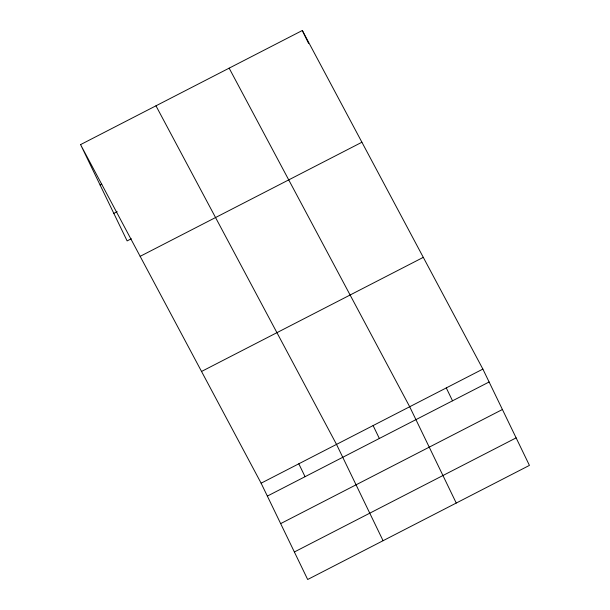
<?xml version="1.0" encoding="UTF-8"?>
<svg xmlns="http://www.w3.org/2000/svg" width="610" height="610" viewBox="0 0 610 610"><rect width="100%" height="100%" fill="white"/><g stroke="black" fill="none" stroke-linecap="round" stroke-linejoin="round"><path stroke-width="0.91" d="M80.573 144.608L302.324 30.5L482.876 369.088L529.427 465.392L307.676 579.5L261.118 483.189L80.573 144.608L127.124 240.912L131.318 238.762M100.109 185.028L101.786 184.167M113.818 213.386L117.173 211.662M140.148 256.337L361.905 142.237M201.536 371.459L423.294 257.351M261.118 483.189L482.876 369.088M267.355 496.09L489.106 381.99M280.661 523.616L502.411 409.508M294.371 551.974L516.121 437.873M229.146 68.152L409.691 406.74L456.25 503.052M155.969 105.812L336.514 444.393L383.072 540.704M302.324 30.5L308.561 43.401M446.284 387.914L452.521 400.816M373.106 425.566L379.344 438.468M298.816 463.791L305.053 476.692"/></g></svg>
